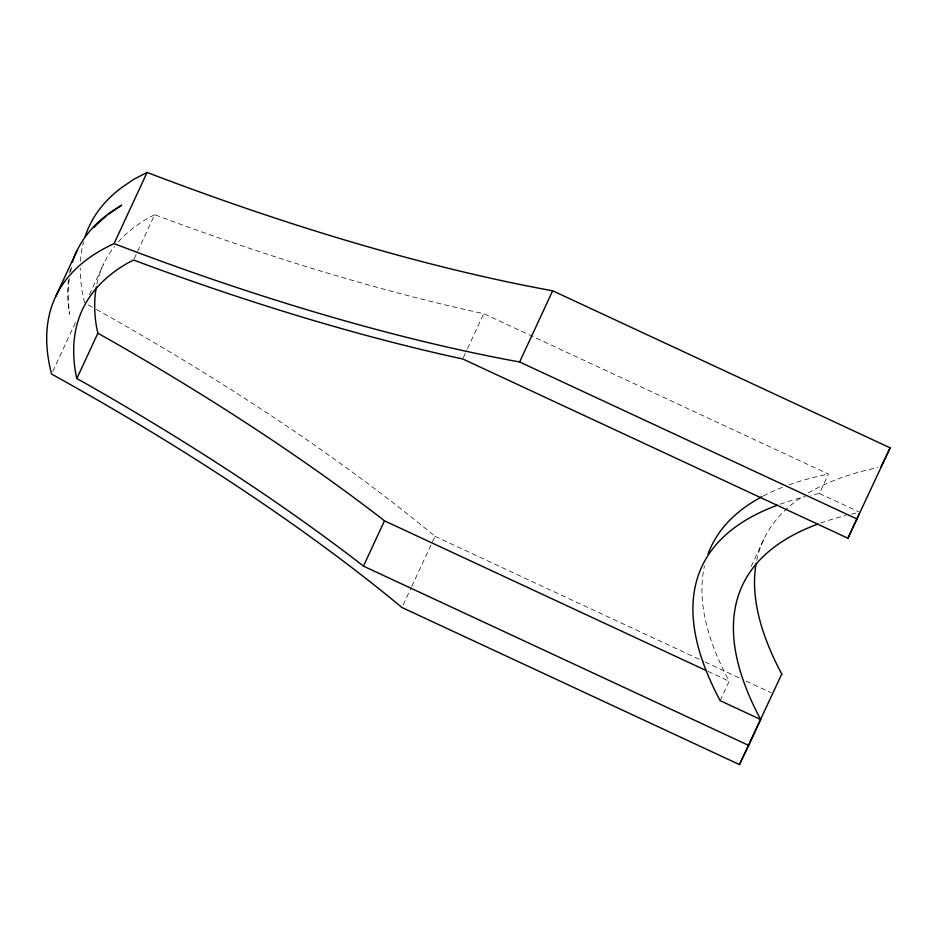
<?xml version="1.0" encoding="UTF-8"?>
<svg xmlns="http://www.w3.org/2000/svg" width="937" height="937" viewBox="0 0 937 937"><rect width="100%" height="100%" fill="white"/><g stroke="black" fill="none" stroke-linecap="round" stroke-linejoin="round"><path stroke-width="0.7" stroke-dasharray="4.68 3.51" d="M52.777 371.415L76.026 321.321M89.413 294.593L103.831 263.531M134.214 258.706L154.652 214.702L167.547 219.551A953.901 272.515 24.9 0 0 475.434 311.88L483.738 313.649L828.449 474.075L819.43 493.483A1122.713 320.747 24.9 0 0 810.962 495.322M463.311 357.653L466.919 349.888M467.516 348.599L483.738 313.649M403.191 604.88L411.144 587.745M411.765 586.421L435.014 536.327A953.901 272.515 24.9 0 0 95.867 309.128M751.216 566.393L763.831 539.208M720.166 700.665L729.185 681.246A1122.713 320.747 24.9 0 1 704.437 566.159M154.652 214.702L148.725 217.759A1090.703 311.599 24.9 0 0 118.273 241.957M819.43 493.483L859.932 512.34M435.014 536.327L703.687 661.37M705.011 661.979L740.745 678.611M746.039 681.07L771.186 692.783M707.974 671.372L729.185 681.246M84.599 302.862L81.507 288.315L80.359 274.564A1121.495 320.395 24.9 0 1 80.231 267.865M68.506 279.835A1091.019 311.693 24.9 0 0 69.49 314.2L68.354 300.449A1121.495 320.395 24.9 0 1 69.338 278.722M69.607 272.913A1091.019 311.693 24.9 0 1 70.486 268.872M763.21 496.013A1122.713 320.747 24.9 0 1 783.8 486.772M789.048 484.827A1122.713 320.747 24.9 0 1 828.449 474.075M780.029 504.247A1122.713 320.747 24.9 0 1 805.457 496.633M820.531 523.092A1122.713 320.747 24.9 0 1 845.959 515.491M851.452 514.167A1122.713 320.747 24.9 0 1 858.503 512.633M88.359 304.947A953.901 272.515 24.9 0 1 94.614 308.437M96.874 284.122A1090.703 311.599 24.9 0 1 114.677 246.232M756.686 560.549A1122.713 320.747 24.9 0 1 803.559 495.931M808.303 492.991A1122.713 320.747 24.9 0 1 877.922 467.516M80.465 261.318A1121.495 320.395 24.9 0 1 83.545 241.969M70.568 271.871A1121.495 320.395 24.9 0 1 72.266 265.218"/><path stroke-width="1.41" d="M55.81 296.268L76.834 250.964M748.651 745.395L739.457 764.58L401.973 607.516A953.901 272.515 24.9 0 0 51.558 374.05A1091.019 311.693 24.9 0 1 114.056 243.608L147.097 172.42A953.901 272.515 24.9 0 0 552.654 290.786L890.15 447.851L847.915 538.225L462.714 358.953L454.41 357.184A953.901 272.515 24.9 0 1 146.523 264.855L133.616 260.006L127.69 263.063A1090.703 311.599 24.9 0 0 75.464 372.071L76.834 378.525L88.828 385.271A953.901 272.515 24.9 0 1 356.786 560.923L363.451 566.124L748.651 745.395L760.668 719.511A1122.713 320.747 24.9 0 1 817.896 524.052M76.834 378.525L97.858 333.221L96.488 326.767A1090.703 311.599 24.9 0 1 96.335 286.851M363.451 566.124L384.475 520.82L377.822 515.619A953.901 272.515 24.9 0 0 109.863 339.967L97.858 333.221M114.056 243.608A953.901 272.515 24.9 0 0 519.613 361.975L552.654 290.786M739.457 764.58L781.692 674.207M847.915 538.225L859.334 513.628M880.956 467.036L890.15 447.851M147.097 172.42L133.745 179.307L122.232 187.177A1121.495 320.395 24.9 0 0 85.091 236.733M519.613 361.975L857.109 519.039M384.475 520.82L706.639 670.763M760.668 719.511L720.166 700.665A1122.713 320.747 24.9 0 1 777.394 505.207M72.336 262.278A1091.019 311.693 24.9 0 1 121.728 205.191L110.215 213.062A1121.495 320.395 24.9 0 0 108.036 214.702M781.903 674.277A1122.713 320.747 24.9 0 1 756.136 563.371M708.032 553.978A1122.713 320.747 24.9 0 1 761.957 496.68M93.817 227.621A1121.495 320.395 24.9 0 1 105.916 216.377"/></g></svg>
